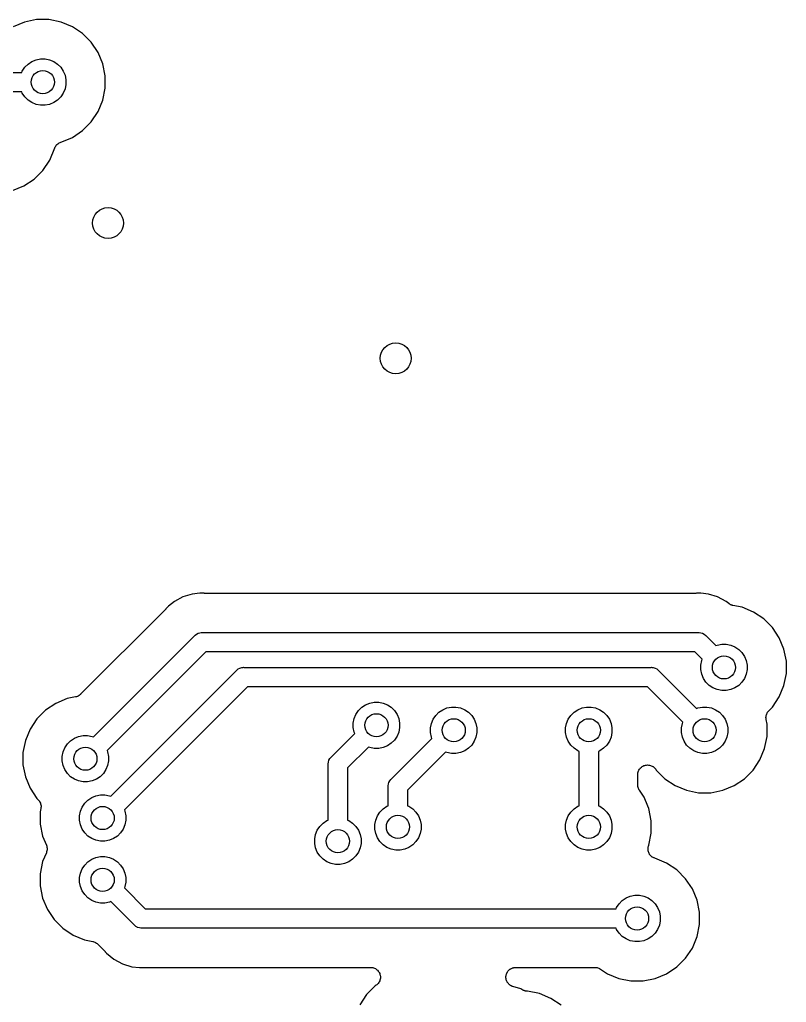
# Model space of a CAD drawing. Extents: x 0.81 to 4.31, y -4.31 to -0.81.
# Drawn here: x 2.672 to 3.063, y -2.641 to -2.14 of the extents above; entities that cross this region are included whole.
import ezdxf

# ---------------------------------------------------------------- set-up
doc = ezdxf.new("R2010")
doc.units = 0
doc.header["$MEASUREMENT"] = 0
doc.layers.add('BLACK', color=7, linetype='CONTINUOUS')

msp = doc.modelspace()

# ---------------------------------------------------------------- linework, layer by layer
at = {"layer": 'BLACK', "linetype": 'CONTINUOUS'}
for p, q in [((2.67494, -2.14165), (2.66915, -2.14404)), ((2.68108, -2.14042), (2.67494, -2.14165)), ((2.68735, -2.14042), (2.68108, -2.14042)), ((2.6935, -2.14165), (2.68735, -2.14042)), ((2.69929, -2.14404), (2.6935, -2.14165)), ((2.7045, -2.14753), (2.69929, -2.14404)), ((2.70893, -2.15196), (2.7045, -2.14753)), ((2.71241, -2.15717), (2.70893, -2.15196)), ((2.71481, -2.16296), (2.71241, -2.15717)), ((2.67504, -2.16471), (2.67669, -2.16306)), ((2.67669, -2.16306), (2.67862, -2.16177)), ((2.67862, -2.16177), (2.68077, -2.16088)), ((2.68077, -2.16088), (2.68305, -2.16042)), ((2.68305, -2.16042), (2.68538, -2.16042)), ((2.68538, -2.16042), (2.68766, -2.16088)), ((2.68766, -2.16088), (2.68981, -2.16177)), ((2.68981, -2.16177), (2.69175, -2.16306)), ((2.69175, -2.16306), (2.69339, -2.16471)), ((2.71603, -2.1691), (2.71481, -2.16296)), ((2.5983, -2.16731), (2.67347, -2.16731)), ((2.67347, -2.16731), (2.67375, -2.16664)), ((2.67375, -2.16664), (2.67504, -2.16471)), ((2.69339, -2.16471), (2.69468, -2.16664)), ((2.69468, -2.16664), (2.69558, -2.16879)), ((2.69558, -2.16879), (2.69603, -2.17107)), ((2.69603, -2.17107), (2.69603, -2.1734)), ((2.71603, -2.17537), (2.71603, -2.1691)), ((2.67347, -2.17716), (2.59837, -2.17716)), ((2.67375, -2.17783), (2.67347, -2.17716)), ((2.67504, -2.17976), (2.67375, -2.17783)), ((2.69468, -2.17783), (2.69339, -2.17976)), ((2.69558, -2.17568), (2.69468, -2.17783)), ((2.69603, -2.1734), (2.69558, -2.17568)), ((2.71481, -2.18151), (2.71603, -2.17537)), ((2.67669, -2.18141), (2.67504, -2.17976)), ((2.67862, -2.1827), (2.67669, -2.18141)), ((2.68077, -2.18359), (2.67862, -2.1827)), ((2.68981, -2.1827), (2.68766, -2.18359)), ((2.69175, -2.18141), (2.68981, -2.1827)), ((2.69339, -2.17976), (2.69175, -2.18141)), ((2.71241, -2.1873), (2.71481, -2.18151)), ((2.68305, -2.18405), (2.68077, -2.18359)), ((2.68538, -2.18405), (2.68305, -2.18405)), ((2.68766, -2.18359), (2.68538, -2.18405)), ((2.70893, -2.19251), (2.71241, -2.1873)), ((2.7045, -2.19694), (2.70893, -2.19251)), ((2.69929, -2.20043), (2.7045, -2.19694)), ((2.69219, -2.20345), (2.69261, -2.20323)), ((2.69261, -2.20323), (2.69302, -2.20302)), ((2.69302, -2.20302), (2.69304, -2.20301)), ((2.69304, -2.20301), (2.69306, -2.203)), ((2.69306, -2.203), (2.69311, -2.20298)), ((2.69311, -2.20298), (2.69929, -2.20043)), ((2.68772, -2.212), (2.6903, -2.20576)), ((2.6903, -2.20576), (2.69032, -2.2057)), ((2.69032, -2.2057), (2.69033, -2.20568)), ((2.69033, -2.20566), (2.69056, -2.20525)), ((2.69033, -2.20568), (2.69033, -2.20566)), ((2.69056, -2.20525), (2.69078, -2.20485)), ((2.69078, -2.20485), (2.69079, -2.20483)), ((2.69079, -2.20483), (2.6908, -2.20481)), ((2.6908, -2.20481), (2.6911, -2.20445)), ((2.6911, -2.20445), (2.6914, -2.20409)), ((2.6914, -2.20409), (2.69142, -2.20408)), ((2.69142, -2.20408), (2.69143, -2.20406)), ((2.69143, -2.20406), (2.6918, -2.20377)), ((2.6918, -2.20377), (2.69216, -2.20347)), ((2.69216, -2.20347), (2.69218, -2.20346)), ((2.69218, -2.20346), (2.69219, -2.20345)), ((2.68423, -2.21721), (2.68772, -2.212)), ((2.6798, -2.22164), (2.68423, -2.21721)), ((2.67459, -2.22512), (2.6798, -2.22164)), ((2.6688, -2.22752), (2.67459, -2.22512)), ((2.76036, -2.43312), (2.75566, -2.43454)), ((2.76426, -2.43273), (2.76036, -2.43312)), ((2.76524, -2.43263), (2.76426, -2.43273)), ((2.76426, -2.43273), (2.76426, -2.43273)), ((2.76622, -2.43273), (2.76524, -2.43263)), ((2.76643, -2.43273), (2.76622, -2.43273)), ((2.76664, -2.43275), (2.76643, -2.43273)), ((2.76671, -2.43276), (2.76664, -2.43275)), ((3.01723, -2.43276), (2.76671, -2.43276)), ((3.01744, -2.43273), (3.01723, -2.43276)), ((3.01765, -2.43274), (3.01744, -2.43273)), ((3.01772, -2.43273), (3.01765, -2.43274)), ((3.0187, -2.43263), (3.01772, -2.43273)), ((3.01968, -2.43273), (3.0187, -2.43263)), ((3.02359, -2.43312), (3.01968, -2.43273)), ((3.01968, -2.43273), (3.01968, -2.43273)), ((3.02828, -2.43454), (3.02359, -2.43312)), ((2.75133, -2.43686), (2.7483, -2.43934)), ((2.75566, -2.43454), (2.75133, -2.43686)), ((3.03261, -2.43686), (3.02828, -2.43454)), ((3.0339, -2.43792), (3.03261, -2.43686)), ((3.03408, -2.43803), (3.0339, -2.43792)), ((3.03425, -2.43817), (3.03408, -2.43803)), ((3.03449, -2.43831), (3.03425, -2.43817)), ((3.03472, -2.43846), (3.03449, -2.43831)), ((3.03491, -2.43854), (3.03472, -2.43846)), ((3.0351, -2.43864), (3.03491, -2.43854)), ((3.03536, -2.43873), (3.0351, -2.43864)), ((2.74658, -2.44109), (2.70348, -2.4842)), ((2.74672, -2.44093), (2.74658, -2.44109)), ((2.74687, -2.44078), (2.74672, -2.44093)), ((2.74691, -2.44073), (2.74687, -2.44078)), ((2.74754, -2.43997), (2.74691, -2.44073)), ((2.7483, -2.43935), (2.74754, -2.43997)), ((2.7483, -2.43934), (2.7483, -2.43935)), ((3.03562, -2.43883), (3.03536, -2.43873)), ((3.03583, -2.43887), (3.03562, -2.43883)), ((3.03603, -2.43894), (3.03583, -2.43887)), ((3.0361, -2.43895), (3.03603, -2.43894)), ((3.04078, -2.43988), (3.0361, -2.43895)), ((3.04656, -2.44228), (3.04078, -2.43988)), ((3.05177, -2.44576), (3.04656, -2.44228)), ((3.05621, -2.45019), (3.05177, -2.44576)), ((2.76193, -2.45403), (2.7625, -2.45357)), ((2.7625, -2.45357), (2.76335, -2.45311)), ((2.7625, -2.45357), (2.7625, -2.45357)), ((2.7625, -2.45357), (2.7625, -2.45357)), ((2.76335, -2.45311), (2.76428, -2.45283)), ((2.76428, -2.45283), (2.765, -2.45276)), ((2.765, -2.45276), (2.76524, -2.45273)), ((2.765, -2.45276), (2.765, -2.45276)), ((2.76524, -2.45273), (2.76548, -2.45276)), ((2.76548, -2.45276), (3.01846, -2.45276)), ((3.01846, -2.45276), (3.0187, -2.45273)), ((3.0187, -2.45273), (3.01894, -2.45276)), ((3.01894, -2.45276), (3.01894, -2.45276)), ((3.01894, -2.45276), (3.01967, -2.45283)), ((3.01967, -2.45283), (3.02059, -2.45311)), ((3.02059, -2.45311), (3.02145, -2.45357)), ((3.02145, -2.45357), (3.0222, -2.45418)), ((3.05969, -2.4554), (3.05621, -2.45019)), ((2.71003, -2.50593), (2.76159, -2.45437)), ((2.76159, -2.45437), (2.76175, -2.45418)), ((2.76175, -2.45418), (2.76193, -2.45403)), ((2.76193, -2.45403), (2.76193, -2.45403)), ((3.0222, -2.45418), (3.02235, -2.45437)), ((3.02235, -2.45437), (3.02738, -2.45939)), ((3.02805, -2.45912), (3.03033, -2.45866)), ((3.03033, -2.45866), (3.03266, -2.45866)), ((3.03266, -2.45866), (3.03494, -2.45912)), ((3.06208, -2.46119), (3.05969, -2.4554)), ((2.76728, -2.4626), (2.71699, -2.51289)), ((3.01666, -2.4626), (2.76728, -2.4626)), ((3.02042, -2.46635), (3.01666, -2.4626)), ((3.02738, -2.45939), (3.02805, -2.45912)), ((3.03494, -2.45912), (3.03709, -2.46001)), ((3.03709, -2.46001), (3.03903, -2.4613)), ((3.03903, -2.4613), (3.04067, -2.46294)), ((3.04067, -2.46294), (3.04196, -2.46488)), ((3.06331, -2.46734), (3.06208, -2.46119)), ((3.01969, -2.46931), (3.02014, -2.46703)), ((3.02014, -2.46703), (3.02042, -2.46635)), ((3.04196, -2.46488), (3.04285, -2.46703)), ((3.04285, -2.46703), (3.04331, -2.46931)), ((3.06331, -2.47361), (3.06331, -2.46734)), ((2.71885, -2.53617), (2.78293, -2.47208)), ((2.78293, -2.47208), (2.78309, -2.4719)), ((2.78309, -2.4719), (2.78336, -2.47167)), ((2.78336, -2.47167), (2.78384, -2.47128)), ((2.78384, -2.47128), (2.78469, -2.47083)), ((2.78469, -2.47083), (2.78562, -2.47054)), ((2.78562, -2.47054), (2.78634, -2.47047)), ((2.78634, -2.47047), (2.78658, -2.47045)), ((2.78634, -2.47047), (2.78634, -2.47047)), ((2.78658, -2.47045), (2.78682, -2.47047)), ((2.78682, -2.47047), (2.99427, -2.47047)), ((2.99427, -2.47047), (2.99451, -2.47045)), ((2.99451, -2.47045), (2.99475, -2.47047)), ((2.99475, -2.47047), (2.99475, -2.47047)), ((2.99475, -2.47047), (2.99548, -2.47054)), ((2.99548, -2.47054), (2.9964, -2.47083)), ((2.9964, -2.47083), (2.99726, -2.47128)), ((2.99726, -2.47128), (2.99801, -2.4719)), ((2.99801, -2.4719), (2.99816, -2.47208)), ((2.99816, -2.47208), (3.01754, -2.49146)), ((3.01969, -2.47164), (3.01969, -2.46931)), ((3.02014, -2.47392), (3.01969, -2.47164)), ((3.04331, -2.47164), (3.04285, -2.47392)), ((3.04331, -2.46931), (3.04331, -2.47164)), ((3.06208, -2.47975), (3.06331, -2.47361)), ((3.02103, -2.47607), (3.02014, -2.47392)), ((3.02232, -2.478), (3.02103, -2.47607)), ((3.02397, -2.47965), (3.02232, -2.478)), ((3.04067, -2.478), (3.03903, -2.47965)), ((3.04196, -2.47607), (3.04067, -2.478)), ((3.04285, -2.47392), (3.04196, -2.47607)), ((2.78862, -2.48031), (2.72581, -2.54313)), ((2.99247, -2.48031), (2.78862, -2.48031)), ((3.01058, -2.49842), (2.99247, -2.48031)), ((3.0259, -2.48094), (3.02397, -2.47965)), ((3.02805, -2.48183), (3.0259, -2.48094)), ((3.03033, -2.48228), (3.02805, -2.48183)), ((3.03266, -2.48228), (3.03033, -2.48228)), ((3.03494, -2.48183), (3.03266, -2.48228)), ((3.03709, -2.48094), (3.03494, -2.48183)), ((3.03903, -2.47965), (3.03709, -2.48094)), ((3.05969, -2.48554), (3.06208, -2.47975)), ((2.69663, -2.48642), (2.69084, -2.48882)), ((2.70092, -2.48557), (2.69663, -2.48642)), ((2.70136, -2.48543), (2.70092, -2.48557)), ((2.7018, -2.48531), (2.70136, -2.48543)), ((2.70182, -2.48529), (2.7018, -2.48531)), ((2.70185, -2.48528), (2.70182, -2.48529)), ((2.70226, -2.48507), (2.70185, -2.48528)), ((2.70266, -2.48486), (2.70226, -2.48507)), ((2.70269, -2.48484), (2.70266, -2.48486)), ((2.70271, -2.48483), (2.70269, -2.48484)), ((2.70307, -2.48454), (2.70271, -2.48483)), ((2.70343, -2.48425), (2.70307, -2.48454)), ((2.70347, -2.48421), (2.70343, -2.48425)), ((2.70348, -2.4842), (2.70347, -2.48421)), ((2.70347, -2.48421), (2.70347, -2.48421)), ((2.70347, -2.48421), (2.70347, -2.48421)), ((2.84874, -2.48953), (2.85089, -2.48864)), ((2.85089, -2.48864), (2.85317, -2.48819)), ((2.85317, -2.48819), (2.85549, -2.48819)), ((2.85549, -2.48819), (2.85778, -2.48864)), ((2.85778, -2.48864), (2.85993, -2.48953)), ((3.05621, -2.49075), (3.05969, -2.48554)), ((2.68563, -2.4923), (2.6812, -2.49673)), ((2.69084, -2.48882), (2.68563, -2.4923)), ((2.84386, -2.49441), (2.84516, -2.49247)), ((2.84516, -2.49247), (2.8468, -2.49083)), ((2.8468, -2.49083), (2.84874, -2.48953)), ((2.85993, -2.48953), (2.86186, -2.49083)), ((2.86186, -2.49083), (2.8635, -2.49247)), ((2.8635, -2.49247), (2.8648, -2.49441)), ((2.88453, -2.49501), (2.88617, -2.49336)), ((2.88617, -2.49336), (2.88811, -2.49207)), ((2.88811, -2.49207), (2.89026, -2.49118)), ((2.89026, -2.49118), (2.89254, -2.49072)), ((2.89254, -2.49072), (2.89486, -2.49072)), ((2.89486, -2.49072), (2.89715, -2.49118)), ((2.89715, -2.49118), (2.8993, -2.49207)), ((2.8993, -2.49207), (2.90123, -2.49336)), ((2.90123, -2.49336), (2.90288, -2.49501)), ((2.95342, -2.49501), (2.95507, -2.49336)), ((2.95507, -2.49336), (2.957, -2.49207)), ((2.957, -2.49207), (2.95915, -2.49118)), ((2.95915, -2.49118), (2.96144, -2.49072)), ((2.96144, -2.49072), (2.96376, -2.49072)), ((2.96376, -2.49072), (2.96604, -2.49118)), ((2.96604, -2.49118), (2.96819, -2.49207)), ((2.96819, -2.49207), (2.97013, -2.49336)), ((2.97013, -2.49336), (2.97177, -2.49501)), ((3.01754, -2.49146), (3.01821, -2.49118)), ((3.01821, -2.49118), (3.02049, -2.49072)), ((3.02049, -2.49072), (3.02282, -2.49072)), ((3.02282, -2.49072), (3.0251, -2.49118)), ((3.0251, -2.49118), (3.02725, -2.49207)), ((3.02725, -2.49207), (3.02918, -2.49336)), ((3.02918, -2.49336), (3.03083, -2.49501)), ((3.05354, -2.49374), (3.05375, -2.49334)), ((3.05375, -2.49334), (3.05377, -2.49332)), ((3.05377, -2.49332), (3.05378, -2.4933)), ((3.05378, -2.4933), (3.05408, -2.49294)), ((3.05408, -2.49294), (3.05437, -2.49258)), ((3.05437, -2.49258), (3.05621, -2.49075)), ((2.6812, -2.49673), (2.67772, -2.50194)), ((2.84252, -2.49884), (2.84297, -2.49655)), ((2.84297, -2.49655), (2.84386, -2.49441)), ((2.8648, -2.49441), (2.86569, -2.49655)), ((2.86569, -2.49655), (2.86614, -2.49884)), ((2.88234, -2.49909), (2.88323, -2.49694)), ((2.88323, -2.49694), (2.88453, -2.49501)), ((2.90288, -2.49501), (2.90417, -2.49694)), ((2.90417, -2.49694), (2.90506, -2.49909)), ((2.95124, -2.49909), (2.95213, -2.49694)), ((2.95213, -2.49694), (2.95342, -2.49501)), ((2.97177, -2.49501), (2.97307, -2.49694)), ((2.97307, -2.49694), (2.97396, -2.49909)), ((3.0103, -2.49909), (3.01058, -2.49842)), ((3.03083, -2.49501), (3.03212, -2.49694)), ((3.03212, -2.49694), (3.03301, -2.49909)), ((3.05291, -2.49605), (3.05296, -2.49559)), ((3.05291, -2.49608), (3.05291, -2.49605)), ((3.05291, -2.4961), (3.05291, -2.49608)), ((3.05295, -2.49656), (3.05291, -2.4961)), ((3.05299, -2.49702), (3.05295, -2.49656)), ((3.05296, -2.49559), (3.05301, -2.49513)), ((3.053, -2.49707), (3.05299, -2.49702)), ((3.05301, -2.49709), (3.053, -2.49707)), ((3.053, -2.49707), (3.053, -2.49707)), ((3.053, -2.49707), (3.053, -2.49707)), ((3.05301, -2.49511), (3.05302, -2.49508)), ((3.05301, -2.49513), (3.05301, -2.49511)), ((3.05346, -2.4994), (3.05301, -2.49709)), ((3.05302, -2.49508), (3.05316, -2.49464)), ((3.05316, -2.49464), (3.05329, -2.4942)), ((3.05329, -2.4942), (3.0533, -2.49418)), ((3.0533, -2.49418), (3.05331, -2.49415)), ((3.05331, -2.49415), (3.05354, -2.49374)), ((2.67772, -2.50194), (2.67532, -2.50773)), ((2.84252, -2.50116), (2.84252, -2.49884)), ((2.84297, -2.50345), (2.84252, -2.50116)), ((2.84325, -2.50412), (2.84297, -2.50345)), ((2.86569, -2.50345), (2.8648, -2.50559)), ((2.86614, -2.50116), (2.86569, -2.50345)), ((2.86614, -2.49884), (2.86614, -2.50116)), ((2.88189, -2.50137), (2.88234, -2.49909)), ((2.88189, -2.5037), (2.88189, -2.50137)), ((2.88234, -2.50598), (2.88189, -2.5037)), ((2.90506, -2.49909), (2.90551, -2.50137)), ((2.90551, -2.5037), (2.90506, -2.50598)), ((2.90551, -2.50137), (2.90551, -2.5037)), ((2.95079, -2.50137), (2.95124, -2.49909)), ((2.95079, -2.5037), (2.95079, -2.50137)), ((2.95124, -2.50598), (2.95079, -2.5037)), ((2.97396, -2.49909), (2.97441, -2.50137)), ((2.97441, -2.5037), (2.97396, -2.50598)), ((2.97441, -2.50137), (2.97441, -2.5037)), ((3.00984, -2.50137), (3.0103, -2.49909)), ((3.00984, -2.5037), (3.00984, -2.50137)), ((3.0103, -2.50598), (3.00984, -2.5037)), ((3.03301, -2.49909), (3.03346, -2.50137)), ((3.03346, -2.5037), (3.03301, -2.50598)), ((3.03346, -2.50137), (3.03346, -2.5037)), ((3.05346, -2.50567), (3.05346, -2.4994)), ((2.67532, -2.50773), (2.6741, -2.51388)), ((2.69674, -2.50948), (2.69838, -2.50783)), ((2.69838, -2.50783), (2.70032, -2.50654)), ((2.70032, -2.50654), (2.70247, -2.50565)), ((2.70247, -2.50565), (2.70475, -2.5052)), ((2.70475, -2.5052), (2.70708, -2.5052)), ((2.70708, -2.5052), (2.70936, -2.50565)), ((2.70936, -2.50565), (2.71003, -2.50593)), ((2.83134, -2.51603), (2.84325, -2.50412)), ((2.8635, -2.50753), (2.86186, -2.50917)), ((2.86197, -2.5273), (2.88262, -2.50665)), ((2.8648, -2.50559), (2.8635, -2.50753)), ((2.88262, -2.50665), (2.88234, -2.50598)), ((2.90417, -2.50813), (2.90288, -2.51006)), ((2.90506, -2.50598), (2.90417, -2.50813)), ((2.95213, -2.50813), (2.95124, -2.50598)), ((2.95342, -2.51006), (2.95213, -2.50813)), ((2.97307, -2.50813), (2.97177, -2.51006)), ((2.97396, -2.50598), (2.97307, -2.50813)), ((3.01119, -2.50813), (3.0103, -2.50598)), ((3.01248, -2.51006), (3.01119, -2.50813)), ((3.03212, -2.50813), (3.03083, -2.51006)), ((3.03301, -2.50598), (3.03212, -2.50813)), ((3.05224, -2.51181), (3.05346, -2.50567)), ((2.6941, -2.51584), (2.69455, -2.51356)), ((2.69455, -2.51356), (2.69545, -2.51141)), ((2.69545, -2.51141), (2.69674, -2.50948)), ((2.71699, -2.51289), (2.71727, -2.51356)), ((2.71727, -2.51356), (2.71772, -2.51584)), ((2.85021, -2.51108), (2.83957, -2.52172)), ((2.85089, -2.51136), (2.85021, -2.51108)), ((2.85317, -2.51181), (2.85089, -2.51136)), ((2.85549, -2.51181), (2.85317, -2.51181)), ((2.85778, -2.51136), (2.85549, -2.51181)), ((2.85993, -2.51047), (2.85778, -2.51136)), ((2.86186, -2.50917), (2.85993, -2.51047)), ((2.88958, -2.51361), (2.8702, -2.53299)), ((2.89026, -2.51389), (2.88958, -2.51361)), ((2.8993, -2.513), (2.89715, -2.51389)), ((2.90123, -2.51171), (2.8993, -2.513)), ((2.90288, -2.51006), (2.90123, -2.51171)), ((2.95507, -2.51171), (2.95342, -2.51006)), ((2.957, -2.513), (2.95507, -2.51171)), ((2.95768, -2.51328), (2.957, -2.513)), ((2.95768, -2.541), (2.95768, -2.51328)), ((2.96819, -2.513), (2.96752, -2.51328)), ((2.96752, -2.51328), (2.96752, -2.541)), ((2.97013, -2.51171), (2.96819, -2.513)), ((2.97177, -2.51006), (2.97013, -2.51171)), ((3.01412, -2.51171), (3.01248, -2.51006)), ((3.01606, -2.513), (3.01412, -2.51171)), ((3.01821, -2.51389), (3.01606, -2.513)), ((3.02725, -2.513), (3.0251, -2.51389)), ((3.02918, -2.51171), (3.02725, -2.513)), ((3.03083, -2.51006), (3.02918, -2.51171)), ((3.04984, -2.5176), (3.05224, -2.51181)), ((2.6741, -2.51388), (2.6741, -2.52014)), ((2.6941, -2.51817), (2.6941, -2.51584)), ((2.69455, -2.52045), (2.6941, -2.51817)), ((2.71772, -2.51817), (2.71727, -2.52045)), ((2.71772, -2.51584), (2.71772, -2.51817)), ((2.8297, -2.51969), (2.8298, -2.51872)), ((2.8298, -2.51872), (2.83008, -2.51779)), ((2.83008, -2.51779), (2.83053, -2.51694)), ((2.83053, -2.51694), (2.831, -2.51638)), ((2.831, -2.51638), (2.83115, -2.51619)), ((2.831, -2.51638), (2.831, -2.51638)), ((2.83115, -2.51619), (2.83134, -2.51603)), ((2.89254, -2.51435), (2.89026, -2.51389)), ((2.89486, -2.51435), (2.89254, -2.51435)), ((2.89715, -2.51389), (2.89486, -2.51435)), ((3.02049, -2.51435), (3.01821, -2.51389)), ((3.02282, -2.51435), (3.02049, -2.51435)), ((3.0251, -2.51389), (3.02282, -2.51435)), ((3.04636, -2.52281), (3.04984, -2.5176)), ((2.6741, -2.52014), (2.67532, -2.52629)), ((2.69545, -2.5226), (2.69455, -2.52045)), ((2.69674, -2.52454), (2.69545, -2.5226)), ((2.71638, -2.5226), (2.71509, -2.52454)), ((2.71727, -2.52045), (2.71638, -2.5226)), ((2.82972, -2.51993), (2.8297, -2.51969)), ((2.82972, -2.54831), (2.82972, -2.51993)), ((2.83957, -2.52172), (2.83957, -2.54831)), ((2.98763, -2.52415), (2.98777, -2.52369)), ((2.98777, -2.52369), (2.98792, -2.52323)), ((2.98792, -2.52322), (2.98815, -2.5228)), ((2.98792, -2.52323), (2.98792, -2.52322)), ((2.98792, -2.52323), (2.98792, -2.52323)), ((2.98815, -2.5228), (2.98839, -2.52238)), ((2.98839, -2.52237), (2.98871, -2.52199)), ((2.98839, -2.52238), (2.98839, -2.52237)), ((2.98839, -2.52237), (2.98839, -2.52237)), ((2.98871, -2.52199), (2.98901, -2.52163)), ((2.98901, -2.52163), (2.98902, -2.52162)), ((2.98902, -2.52162), (2.9894, -2.52131)), ((2.98902, -2.52162), (2.98902, -2.52162)), ((2.9894, -2.52131), (2.98977, -2.52102)), ((2.98977, -2.52102), (2.98978, -2.52101)), ((2.98978, -2.52101), (2.99021, -2.52078)), ((2.98978, -2.52101), (2.98978, -2.52101)), ((2.99021, -2.52078), (2.99063, -2.52056)), ((2.99063, -2.52056), (2.99064, -2.52056)), ((2.99064, -2.52056), (2.99065, -2.52056)), ((2.99065, -2.52056), (2.9911, -2.52042)), ((2.9911, -2.52042), (2.99157, -2.52028)), ((2.99157, -2.52028), (2.99158, -2.52028)), ((2.99158, -2.52028), (2.99205, -2.52024)), ((2.99158, -2.52028), (2.99158, -2.52028)), ((2.99205, -2.52024), (2.99254, -2.52019)), ((2.99254, -2.52019), (2.99255, -2.52019)), ((2.99255, -2.52019), (2.99255, -2.52019)), ((2.99255, -2.52019), (2.99303, -2.52024)), ((2.99303, -2.52024), (2.99351, -2.52029)), ((2.99351, -2.52029), (2.99352, -2.52029)), ((2.99352, -2.52029), (2.99353, -2.52029)), ((2.99353, -2.52029), (2.99398, -2.52044)), ((2.99398, -2.52044), (2.99445, -2.52058)), ((2.99445, -2.52058), (2.99445, -2.52058)), ((2.99445, -2.52058), (2.99446, -2.52058)), ((2.99446, -2.52058), (2.99488, -2.52081)), ((2.99488, -2.52081), (2.9953, -2.52104)), ((2.9953, -2.52104), (2.99531, -2.52104)), ((2.99531, -2.52104), (2.99532, -2.52105)), ((2.99532, -2.52105), (2.99569, -2.52135)), ((2.99569, -2.52135), (2.99606, -2.52166)), ((2.99606, -2.52166), (2.99606, -2.52166)), ((2.99606, -2.52166), (2.99607, -2.52167)), ((2.99607, -2.52167), (2.99637, -2.52204)), ((2.99637, -2.52204), (2.99668, -2.52241)), ((2.99668, -2.52241), (2.99694, -2.52281)), ((2.99694, -2.52281), (3.00138, -2.52724)), ((3.04193, -2.52724), (3.04636, -2.52281)), ((2.67532, -2.52629), (2.67772, -2.53208)), ((2.69838, -2.52618), (2.69674, -2.52454)), ((2.70032, -2.52747), (2.69838, -2.52618)), ((2.70247, -2.52837), (2.70032, -2.52747)), ((2.70475, -2.52882), (2.70247, -2.52837)), ((2.70936, -2.52837), (2.70708, -2.52882)), ((2.71151, -2.52747), (2.70936, -2.52837)), ((2.71344, -2.52618), (2.71151, -2.52747)), ((2.71509, -2.52454), (2.71344, -2.52618)), ((2.86071, -2.52906), (2.86117, -2.52821)), ((2.86117, -2.52821), (2.86163, -2.52764)), ((2.86163, -2.52764), (2.86179, -2.52746)), ((2.86163, -2.52764), (2.86163, -2.52764)), ((2.86179, -2.52746), (2.86197, -2.5273)), ((2.98752, -2.52512), (2.98758, -2.52463)), ((2.98752, -2.52513), (2.98752, -2.52512)), ((2.98752, -2.52514), (2.98752, -2.52513)), ((2.98752, -2.52513), (2.98752, -2.52513)), ((2.98752, -2.52519), (2.98752, -2.52514)), ((2.98752, -2.53027), (2.98752, -2.52519)), ((2.98758, -2.52463), (2.98763, -2.52416)), ((2.98763, -2.52416), (2.98763, -2.52415)), ((2.98763, -2.52416), (2.98763, -2.52416)), ((3.00138, -2.52724), (3.00659, -2.53073)), ((3.03672, -2.53073), (3.04193, -2.52724)), ((2.67772, -2.53208), (2.6812, -2.53729)), ((2.70708, -2.52882), (2.70475, -2.52882)), ((2.86034, -2.53095), (2.86037, -2.53064)), ((2.86036, -2.5312), (2.86034, -2.53095)), ((2.86036, -2.541), (2.86036, -2.5312)), ((2.86037, -2.53064), (2.86043, -2.52999)), ((2.86043, -2.52999), (2.86049, -2.52981)), ((2.86049, -2.52981), (2.86071, -2.52906)), ((2.8702, -2.53299), (2.8702, -2.541)), ((2.98756, -2.53073), (2.98752, -2.53027)), ((2.9876, -2.53119), (2.98756, -2.53073)), ((2.98761, -2.53121), (2.9876, -2.53119)), ((2.98761, -2.53124), (2.98761, -2.53121)), ((2.98775, -2.53168), (2.98761, -2.53124)), ((2.98788, -2.53212), (2.98775, -2.53168)), ((2.98789, -2.53215), (2.98788, -2.53212)), ((2.9879, -2.53218), (2.98789, -2.53215)), ((2.98811, -2.53258), (2.9879, -2.53218)), ((2.98832, -2.53299), (2.98811, -2.53258)), ((2.98835, -2.53304), (2.98832, -2.53299)), ((2.98836, -2.53304), (2.98835, -2.53304)), ((2.98836, -2.53305), (2.98836, -2.53304)), ((2.98836, -2.53304), (2.98836, -2.53304)), ((2.99079, -2.53668), (2.98836, -2.53305)), ((3.00659, -2.53073), (3.01237, -2.53312)), ((3.01237, -2.53312), (3.01852, -2.53435)), ((3.02479, -2.53435), (3.03093, -2.53312)), ((3.03093, -2.53312), (3.03672, -2.53073)), ((2.6812, -2.53729), (2.68188, -2.53796)), ((2.68188, -2.53796), (2.68189, -2.53798)), ((2.68189, -2.53798), (2.68189, -2.53798)), ((2.68189, -2.53798), (2.68189, -2.53798)), ((2.68189, -2.53798), (2.68193, -2.53801)), ((2.68193, -2.53801), (2.68222, -2.53838)), ((2.68222, -2.53838), (2.68251, -2.53873)), ((2.68251, -2.53873), (2.68252, -2.53876)), ((2.68252, -2.53876), (2.68254, -2.53877)), ((2.68254, -2.53877), (2.68275, -2.53919)), ((2.70556, -2.53971), (2.7072, -2.53807)), ((2.7072, -2.53807), (2.70914, -2.53678)), ((2.70914, -2.53678), (2.71129, -2.53589)), ((2.71129, -2.53589), (2.71357, -2.53543)), ((2.71357, -2.53543), (2.7159, -2.53543)), ((2.7159, -2.53543), (2.71818, -2.53589)), ((2.71818, -2.53589), (2.71885, -2.53617)), ((2.99269, -2.54128), (2.99079, -2.53668)), ((3.01852, -2.53435), (3.02479, -2.53435)), ((2.68275, -2.53919), (2.68297, -2.5396)), ((2.68325, -2.54247), (2.68292, -2.54411)), ((2.68297, -2.5396), (2.68297, -2.53962)), ((2.68297, -2.53962), (2.68299, -2.53964)), ((2.68299, -2.53964), (2.68312, -2.54009)), ((2.68312, -2.54009), (2.68325, -2.54053)), ((2.68325, -2.54053), (2.68325, -2.54055)), ((2.68325, -2.54055), (2.68326, -2.54058)), ((2.68329, -2.54201), (2.68325, -2.54247)), ((2.68326, -2.54058), (2.6833, -2.54104)), ((2.68334, -2.54155), (2.68329, -2.54201)), ((2.6833, -2.54104), (2.68334, -2.5415)), ((2.68334, -2.5415), (2.68334, -2.54153)), ((2.68334, -2.54153), (2.68334, -2.54155)), ((2.70292, -2.54608), (2.70338, -2.5438)), ((2.70338, -2.5438), (2.70427, -2.54165)), ((2.70427, -2.54165), (2.70556, -2.53971)), ((2.72581, -2.54313), (2.72609, -2.5438)), ((2.72609, -2.5438), (2.72654, -2.54608)), ((2.85611, -2.54422), (2.85775, -2.54257)), ((2.85775, -2.54257), (2.85969, -2.54128)), ((2.85969, -2.54128), (2.86036, -2.541)), ((2.8702, -2.541), (2.87088, -2.54128)), ((2.87088, -2.54128), (2.87281, -2.54257)), ((2.87281, -2.54257), (2.87446, -2.54422)), ((2.95342, -2.54422), (2.95507, -2.54257)), ((2.95507, -2.54257), (2.957, -2.54128)), ((2.957, -2.54128), (2.95768, -2.541)), ((2.96752, -2.541), (2.96819, -2.54128)), ((2.96819, -2.54128), (2.97013, -2.54257)), ((2.97013, -2.54257), (2.97177, -2.54422)), ((2.9927, -2.54128), (2.99269, -2.54128)), ((2.99319, -2.54247), (2.9927, -2.54128)), ((2.99441, -2.54861), (2.99319, -2.54247)), ((2.68292, -2.54411), (2.68292, -2.55038)), ((2.70292, -2.54841), (2.70292, -2.54608)), ((2.70338, -2.55069), (2.70292, -2.54841)), ((2.72654, -2.54841), (2.72609, -2.55069)), ((2.72654, -2.54608), (2.72654, -2.54841)), ((2.82712, -2.54988), (2.82905, -2.54859)), ((2.82905, -2.54859), (2.82972, -2.54831)), ((2.83957, -2.54831), (2.84024, -2.54859)), ((2.84024, -2.54859), (2.84217, -2.54988)), ((2.85347, -2.55058), (2.85393, -2.5483)), ((2.85393, -2.5483), (2.85482, -2.54615)), ((2.85482, -2.54615), (2.85611, -2.54422)), ((2.87446, -2.54422), (2.87575, -2.54615)), ((2.87575, -2.54615), (2.87664, -2.5483)), ((2.87664, -2.5483), (2.87709, -2.55058)), ((2.95079, -2.55058), (2.95124, -2.5483)), ((2.95124, -2.5483), (2.95213, -2.54615)), ((2.95213, -2.54615), (2.95342, -2.54422)), ((2.97177, -2.54422), (2.97307, -2.54615)), ((2.97307, -2.54615), (2.97396, -2.5483)), ((2.97396, -2.5483), (2.97441, -2.55058)), ((2.99441, -2.55488), (2.99441, -2.54861)), ((2.68292, -2.55038), (2.68414, -2.55652)), ((2.70427, -2.55284), (2.70338, -2.55069)), ((2.70556, -2.55477), (2.70427, -2.55284)), ((2.7252, -2.55284), (2.72391, -2.55477)), ((2.72609, -2.55069), (2.7252, -2.55284)), ((2.82329, -2.55561), (2.82418, -2.55346)), ((2.82418, -2.55346), (2.82547, -2.55153)), ((2.82547, -2.55153), (2.82712, -2.54988)), ((2.84217, -2.54988), (2.84382, -2.55153)), ((2.84382, -2.55153), (2.84511, -2.55346)), ((2.84511, -2.55346), (2.846, -2.55561)), ((2.85347, -2.55291), (2.85347, -2.55058)), ((2.85393, -2.55519), (2.85347, -2.55291)), ((2.87709, -2.55291), (2.87664, -2.55519)), ((2.87709, -2.55058), (2.87709, -2.55291)), ((2.95079, -2.55291), (2.95079, -2.55058)), ((2.95124, -2.55519), (2.95079, -2.55291)), ((2.97441, -2.55291), (2.97396, -2.55519)), ((2.97441, -2.55058), (2.97441, -2.55291)), ((2.68414, -2.55652), (2.68603, -2.56108)), ((2.7072, -2.55642), (2.70556, -2.55477)), ((2.70914, -2.55771), (2.7072, -2.55642)), ((2.71129, -2.5586), (2.70914, -2.55771)), ((2.71357, -2.55905), (2.71129, -2.5586)), ((2.71818, -2.5586), (2.7159, -2.55905)), ((2.72033, -2.55771), (2.71818, -2.5586)), ((2.72226, -2.55642), (2.72033, -2.55771)), ((2.72391, -2.55477), (2.72226, -2.55642)), ((2.82283, -2.55789), (2.82329, -2.55561)), ((2.82283, -2.56022), (2.82283, -2.55789)), ((2.846, -2.55561), (2.84646, -2.55789)), ((2.84646, -2.55789), (2.84646, -2.56022)), ((2.85482, -2.55734), (2.85393, -2.55519)), ((2.85611, -2.55928), (2.85482, -2.55734)), ((2.87575, -2.55734), (2.87446, -2.55928)), ((2.87664, -2.55519), (2.87575, -2.55734)), ((2.95213, -2.55734), (2.95124, -2.55519)), ((2.95342, -2.55928), (2.95213, -2.55734)), ((2.97307, -2.55734), (2.97177, -2.55928)), ((2.97396, -2.55519), (2.97307, -2.55734)), ((2.99319, -2.56103), (2.99441, -2.55488)), ((2.68603, -2.56108), (2.68604, -2.56109)), ((2.68604, -2.56109), (2.68604, -2.56109)), ((2.68604, -2.56109), (2.68604, -2.5611)), ((2.68604, -2.5611), (2.68606, -2.56114)), ((2.68606, -2.56114), (2.68619, -2.56159)), ((2.68619, -2.56159), (2.68632, -2.56203)), ((2.68636, -2.56351), (2.68631, -2.56397)), ((2.68632, -2.56203), (2.68632, -2.56206)), ((2.68632, -2.56206), (2.68633, -2.56208)), ((2.68633, -2.56208), (2.68637, -2.56254)), ((2.68641, -2.56305), (2.68636, -2.56351)), ((2.68637, -2.56254), (2.68641, -2.563)), ((2.68641, -2.563), (2.68641, -2.56303)), ((2.68641, -2.56303), (2.68641, -2.56305)), ((2.7159, -2.55905), (2.71357, -2.55905)), ((2.82329, -2.5625), (2.82283, -2.56022)), ((2.82418, -2.56465), (2.82329, -2.5625)), ((2.846, -2.5625), (2.84511, -2.56465)), ((2.84646, -2.56022), (2.846, -2.5625)), ((2.85775, -2.56092), (2.85611, -2.55928)), ((2.85969, -2.56221), (2.85775, -2.56092)), ((2.86184, -2.56311), (2.85969, -2.56221)), ((2.86412, -2.56356), (2.86184, -2.56311)), ((2.86645, -2.56356), (2.86412, -2.56356)), ((2.86873, -2.56311), (2.86645, -2.56356)), ((2.87088, -2.56221), (2.86873, -2.56311)), ((2.87281, -2.56092), (2.87088, -2.56221)), ((2.87446, -2.55928), (2.87281, -2.56092)), ((2.95507, -2.56092), (2.95342, -2.55928)), ((2.957, -2.56221), (2.95507, -2.56092)), ((2.95915, -2.56311), (2.957, -2.56221)), ((2.96144, -2.56356), (2.95915, -2.56311)), ((2.96376, -2.56356), (2.96144, -2.56356)), ((2.96604, -2.56311), (2.96376, -2.56356)), ((2.96819, -2.56221), (2.96604, -2.56311)), ((2.97013, -2.56092), (2.96819, -2.56221)), ((2.97177, -2.55928), (2.97013, -2.56092)), ((2.99278, -2.56296), (2.99283, -2.56249)), ((2.99278, -2.56297), (2.99278, -2.56296)), ((2.99278, -2.56299), (2.99278, -2.56297)), ((2.99283, -2.56346), (2.99278, -2.56299)), ((2.99283, -2.56249), (2.99288, -2.56202)), ((2.99287, -2.56393), (2.99283, -2.56346)), ((2.99288, -2.562), (2.99289, -2.56199)), ((2.99288, -2.56202), (2.99288, -2.562)), ((2.99289, -2.56199), (2.99303, -2.56154)), ((2.99303, -2.56154), (2.99316, -2.56108)), ((2.99316, -2.56108), (2.99319, -2.56103)), ((2.68603, -2.56491), (2.68414, -2.56946)), ((2.68617, -2.56446), (2.68603, -2.56491)), ((2.6863, -2.56402), (2.68617, -2.56446)), ((2.68631, -2.564), (2.6863, -2.56402)), ((2.68631, -2.56397), (2.68631, -2.564)), ((2.7072, -2.56957), (2.70914, -2.56827)), ((2.70914, -2.56827), (2.71129, -2.56738)), ((2.71129, -2.56738), (2.71357, -2.56693)), ((2.71357, -2.56693), (2.7159, -2.56693)), ((2.7159, -2.56693), (2.71818, -2.56738)), ((2.71818, -2.56738), (2.72033, -2.56827)), ((2.72033, -2.56827), (2.72226, -2.56957)), ((2.82547, -2.56658), (2.82418, -2.56465)), ((2.82712, -2.56823), (2.82547, -2.56658)), ((2.82905, -2.56952), (2.82712, -2.56823)), ((2.84217, -2.56823), (2.84024, -2.56952)), ((2.84382, -2.56658), (2.84217, -2.56823)), ((2.84511, -2.56465), (2.84382, -2.56658)), ((2.99287, -2.56394), (2.99287, -2.56393)), ((2.99288, -2.56396), (2.99287, -2.56394)), ((2.99301, -2.56441), (2.99288, -2.56396)), ((2.99315, -2.56487), (2.99301, -2.56441)), ((2.99315, -2.56488), (2.99315, -2.56487)), ((2.99316, -2.56489), (2.99315, -2.56488)), ((2.99338, -2.56531), (2.99316, -2.56489)), ((2.9936, -2.56573), (2.99338, -2.56531)), ((2.99361, -2.56574), (2.9936, -2.56573)), ((2.99361, -2.56576), (2.99361, -2.56574)), ((2.99391, -2.56613), (2.99361, -2.56576)), ((2.99421, -2.56649), (2.99391, -2.56613)), ((2.99422, -2.5665), (2.99421, -2.56649)), ((2.99423, -2.56651), (2.99422, -2.5665)), ((2.99459, -2.56682), (2.99423, -2.56651)), ((2.99495, -2.56712), (2.99459, -2.56682)), ((2.99497, -2.56713), (2.99495, -2.56712)), ((2.99498, -2.56714), (2.99497, -2.56713)), ((2.99539, -2.56736), (2.99498, -2.56714)), ((2.99581, -2.56759), (2.99539, -2.56736)), ((2.99582, -2.5676), (2.99581, -2.56759)), ((2.99584, -2.5676), (2.99582, -2.5676)), ((2.99617, -2.56771), (2.99584, -2.5676)), ((3.00227, -2.57023), (2.99617, -2.56771)), ((2.68414, -2.56946), (2.68292, -2.57561)), ((2.70338, -2.5753), (2.70427, -2.57315)), ((2.70427, -2.57315), (2.70556, -2.57121)), ((2.70556, -2.57121), (2.7072, -2.56957)), ((2.72226, -2.56957), (2.72391, -2.57121)), ((2.72391, -2.57121), (2.7252, -2.57315)), ((2.7252, -2.57315), (2.72609, -2.5753)), ((2.8312, -2.57041), (2.82905, -2.56952)), ((2.83348, -2.57087), (2.8312, -2.57041)), ((2.83581, -2.57087), (2.83348, -2.57087)), ((2.83809, -2.57041), (2.83581, -2.57087)), ((2.84024, -2.56952), (2.83809, -2.57041)), ((3.00748, -2.57372), (3.00227, -2.57023)), ((3.01191, -2.57815), (3.00748, -2.57372)), ((2.68292, -2.57561), (2.68292, -2.58187)), ((2.70292, -2.57758), (2.70338, -2.5753)), ((2.70292, -2.5799), (2.70292, -2.57758)), ((2.72609, -2.5753), (2.72654, -2.57758)), ((2.72654, -2.57758), (2.72654, -2.5799)), ((3.0154, -2.58336), (3.01191, -2.57815)), ((2.68292, -2.58187), (2.68414, -2.58802)), ((2.70338, -2.58219), (2.70292, -2.5799)), ((2.70427, -2.58433), (2.70338, -2.58219)), ((2.72609, -2.58219), (2.72581, -2.58286)), ((2.72581, -2.58286), (2.73646, -2.5935)), ((2.72654, -2.5799), (2.72609, -2.58219)), ((3.01779, -2.58915), (3.0154, -2.58336)), ((2.68414, -2.58802), (2.68654, -2.59381)), ((2.70556, -2.58627), (2.70427, -2.58433)), ((2.7072, -2.58791), (2.70556, -2.58627)), ((2.70914, -2.58921), (2.7072, -2.58791)), ((2.97968, -2.58925), (2.98161, -2.58796)), ((2.98161, -2.58796), (2.98376, -2.58707)), ((2.98376, -2.58707), (2.98604, -2.58661)), ((2.98604, -2.58661), (2.98837, -2.58661)), ((2.98837, -2.58661), (2.99065, -2.58707)), ((2.99065, -2.58707), (2.9928, -2.58796)), ((2.9928, -2.58796), (2.99473, -2.58925)), ((2.68654, -2.59381), (2.69002, -2.59902)), ((2.71129, -2.5901), (2.70914, -2.58921)), ((2.71357, -2.59055), (2.71129, -2.5901)), ((2.7159, -2.59055), (2.71357, -2.59055)), ((2.71818, -2.5901), (2.7159, -2.59055)), ((2.71885, -2.58982), (2.71818, -2.5901)), ((2.73077, -2.60173), (2.71885, -2.58982)), ((2.73646, -2.5935), (2.97646, -2.5935)), ((2.97646, -2.5935), (2.97674, -2.59283)), ((2.97674, -2.59283), (2.97803, -2.5909)), ((2.97803, -2.5909), (2.97968, -2.58925)), ((2.99473, -2.58925), (2.99638, -2.5909)), ((2.99638, -2.5909), (2.99767, -2.59283)), ((2.99767, -2.59283), (2.99856, -2.59498)), ((3.01902, -2.59529), (3.01779, -2.58915)), ((2.99856, -2.59498), (2.99902, -2.59726)), ((2.99902, -2.59726), (2.99902, -2.59959)), ((3.01902, -2.60156), (3.01902, -2.59529)), ((2.69002, -2.59902), (2.69445, -2.60345)), ((2.69445, -2.60345), (2.69966, -2.60693)), ((2.73092, -2.60192), (2.73077, -2.60173)), ((2.73111, -2.60208), (2.73092, -2.60192)), ((2.73167, -2.60254), (2.73111, -2.60208)), ((2.73237, -2.60291), (2.73167, -2.60254)), ((2.73252, -2.60299), (2.73237, -2.60291)), ((2.73345, -2.60328), (2.73252, -2.60299)), ((2.73418, -2.60335), (2.73345, -2.60328)), ((2.73442, -2.60337), (2.73418, -2.60335)), ((2.73418, -2.60335), (2.73418, -2.60335)), ((2.73466, -2.60335), (2.73442, -2.60337)), ((2.97646, -2.60335), (2.73466, -2.60335)), ((2.97674, -2.60402), (2.97646, -2.60335)), ((2.99856, -2.60187), (2.99767, -2.60402)), ((2.99902, -2.59959), (2.99856, -2.60187)), ((3.01779, -2.6077), (3.01902, -2.60156)), ((2.69966, -2.60693), (2.70545, -2.60933)), ((2.97803, -2.60595), (2.97674, -2.60402)), ((2.97968, -2.6076), (2.97803, -2.60595)), ((2.98161, -2.60889), (2.97968, -2.6076)), ((2.98376, -2.60978), (2.98161, -2.60889)), ((2.9928, -2.60889), (2.99065, -2.60978)), ((2.99473, -2.6076), (2.9928, -2.60889)), ((2.99638, -2.60595), (2.99473, -2.6076)), ((2.99767, -2.60402), (2.99638, -2.60595)), ((3.0154, -2.61349), (3.01779, -2.6077)), ((2.70545, -2.60933), (2.70974, -2.61018)), ((2.70974, -2.61018), (2.70975, -2.61018)), ((2.70975, -2.61018), (2.70975, -2.61018)), ((2.70975, -2.61018), (2.70975, -2.61018)), ((2.70975, -2.61018), (2.70981, -2.61019)), ((2.70981, -2.61019), (2.71025, -2.61034)), ((2.71025, -2.61034), (2.71068, -2.61047)), ((2.71068, -2.61047), (2.71071, -2.61048)), ((2.71071, -2.61048), (2.71074, -2.61049)), ((2.71074, -2.61049), (2.71114, -2.61071)), ((2.71114, -2.61071), (2.71154, -2.61093)), ((2.71154, -2.61093), (2.71157, -2.61095)), ((2.71157, -2.61095), (2.71159, -2.61096)), ((2.71159, -2.61096), (2.71194, -2.61126)), ((2.71194, -2.61126), (2.7123, -2.61155)), ((2.7123, -2.61155), (2.71576, -2.61501)), ((2.98604, -2.61024), (2.98376, -2.60978)), ((2.98837, -2.61024), (2.98604, -2.61024)), ((2.99065, -2.60978), (2.98837, -2.61024)), ((3.01191, -2.6187), (3.0154, -2.61349)), ((2.71576, -2.61501), (2.7158, -2.61506)), ((2.7158, -2.61506), (2.71594, -2.61522)), ((2.71594, -2.61522), (2.71609, -2.61537)), ((2.71609, -2.61537), (2.71671, -2.61613)), ((2.71671, -2.61613), (2.7205, -2.61925)), ((3.00748, -2.62313), (3.01191, -2.6187)), ((2.7205, -2.61925), (2.72483, -2.62156)), ((2.72483, -2.62156), (2.72953, -2.62299)), ((2.72953, -2.62299), (2.73344, -2.62337)), ((2.73344, -2.62337), (2.73344, -2.62337)), ((2.73344, -2.62337), (2.73442, -2.62347)), ((2.73442, -2.62347), (2.7354, -2.62337)), ((2.7354, -2.62337), (2.73547, -2.62336)), ((2.73547, -2.62336), (2.73568, -2.62337)), ((2.73568, -2.62337), (2.73589, -2.62335)), ((2.73589, -2.62335), (2.85136, -2.62335)), ((2.85136, -2.62335), (2.85142, -2.62335)), ((2.85142, -2.62335), (2.85142, -2.62335)), ((2.85142, -2.62335), (2.85142, -2.62335)), ((2.85142, -2.62335), (2.85143, -2.62335)), ((2.85143, -2.62335), (2.85192, -2.6234)), ((2.85192, -2.6234), (2.85239, -2.62345)), ((2.85239, -2.62345), (2.85239, -2.62345)), ((2.85239, -2.62345), (2.8524, -2.62346)), ((2.8524, -2.62346), (2.85287, -2.6236)), ((2.85287, -2.6236), (2.85332, -2.62375)), ((2.85332, -2.62375), (2.85332, -2.62375)), ((2.85332, -2.62375), (2.85333, -2.62375)), ((2.85333, -2.62375), (2.85376, -2.62399)), ((2.923, -2.62393), (2.92322, -2.62384)), ((2.92322, -2.62384), (2.92344, -2.62372)), ((2.92344, -2.62372), (2.92367, -2.62365)), ((2.92367, -2.62365), (2.9239, -2.62356)), ((2.9239, -2.62356), (2.92414, -2.62351)), ((2.92414, -2.62351), (2.92437, -2.62344)), ((2.92437, -2.62344), (2.92462, -2.62342)), ((2.92462, -2.62342), (2.92486, -2.62337)), ((2.92486, -2.62337), (2.9251, -2.62337)), ((2.9251, -2.62337), (2.92534, -2.62335)), ((2.92534, -2.62335), (2.96573, -2.62335)), ((2.96573, -2.62335), (2.96574, -2.62335)), ((2.96574, -2.62335), (2.96574, -2.62335)), ((2.96574, -2.62335), (2.96574, -2.62335)), ((2.96574, -2.62335), (2.9658, -2.62335)), ((2.9658, -2.62335), (2.96625, -2.6234)), ((2.96625, -2.6234), (2.96671, -2.62344)), ((2.96671, -2.62344), (2.96674, -2.62345)), ((2.96674, -2.62345), (2.96677, -2.62346)), ((2.96677, -2.62346), (2.96721, -2.6236)), ((2.96721, -2.6236), (2.96764, -2.62373)), ((2.96764, -2.62373), (2.96767, -2.62374)), ((2.96767, -2.62374), (2.9677, -2.62375)), ((2.9677, -2.62375), (2.9681, -2.62397)), ((3.00227, -2.62662), (3.00748, -2.62313)), ((2.85376, -2.62399), (2.85417, -2.62421)), ((2.85417, -2.62421), (2.85418, -2.62422)), ((2.85418, -2.62422), (2.85418, -2.62422)), ((2.85418, -2.62422), (2.85456, -2.62454)), ((2.85456, -2.62454), (2.85492, -2.62484)), ((2.85492, -2.62484), (2.85493, -2.62484)), ((2.85493, -2.62484), (2.85493, -2.62485)), ((2.85493, -2.62485), (2.85524, -2.62523)), ((2.85524, -2.62523), (2.85554, -2.6256)), ((2.85554, -2.6256), (2.85554, -2.6256)), ((2.85554, -2.6256), (2.85554, -2.62561)), ((2.85554, -2.62561), (2.85577, -2.62604)), ((2.85577, -2.62604), (2.85599, -2.62646)), ((2.85599, -2.62646), (2.85599, -2.62647)), ((2.85599, -2.62647), (2.856, -2.62647)), ((2.856, -2.62647), (2.85613, -2.62693)), ((2.85613, -2.62693), (2.85627, -2.6274)), ((2.85631, -2.62887), (2.85626, -2.62934)), ((2.85627, -2.6274), (2.85627, -2.6274)), ((2.85627, -2.6274), (2.85627, -2.62741)), ((2.85627, -2.62741), (2.85631, -2.62789)), ((2.85631, -2.62789), (2.85636, -2.62837)), ((2.85636, -2.62838), (2.85631, -2.62887)), ((2.85636, -2.62837), (2.85636, -2.62837)), ((2.85636, -2.62837), (2.85636, -2.62838)), ((2.92034, -2.62831), (2.92037, -2.62806)), ((2.92036, -2.62855), (2.92034, -2.62831)), ((2.92036, -2.62879), (2.92036, -2.62855)), ((2.92041, -2.62904), (2.92036, -2.62879)), ((2.92037, -2.62782), (2.92042, -2.62758)), ((2.92037, -2.62806), (2.92037, -2.62782)), ((2.92042, -2.62758), (2.92044, -2.62734)), ((2.92044, -2.62734), (2.92052, -2.6271)), ((2.92052, -2.6271), (2.92057, -2.62686)), ((2.92057, -2.62686), (2.92066, -2.62664)), ((2.92066, -2.62664), (2.92073, -2.62641)), ((2.92073, -2.62641), (2.92085, -2.62619)), ((2.92085, -2.62619), (2.92095, -2.62596)), ((2.92095, -2.62596), (2.92108, -2.62576)), ((2.92108, -2.62576), (2.9212, -2.62555)), ((2.9212, -2.62555), (2.92135, -2.62536)), ((2.92135, -2.62536), (2.92149, -2.62515)), ((2.92149, -2.62515), (2.92166, -2.62498)), ((2.92166, -2.62498), (2.92182, -2.6248)), ((2.92182, -2.6248), (2.92201, -2.62464)), ((2.92201, -2.62464), (2.92219, -2.62447)), ((2.92219, -2.62447), (2.92239, -2.62433)), ((2.92239, -2.62433), (2.92257, -2.62418)), ((2.92257, -2.62418), (2.92279, -2.62407)), ((2.92279, -2.62407), (2.923, -2.62393)), ((2.9681, -2.62397), (2.9685, -2.62419)), ((2.9685, -2.62419), (2.97214, -2.62662)), ((2.97214, -2.62662), (2.97793, -2.62901)), ((2.99648, -2.62901), (3.00227, -2.62662)), ((2.85374, -2.63277), (2.84931, -2.6372)), ((2.85414, -2.6325), (2.85374, -2.63277)), ((2.85451, -2.6322), (2.85414, -2.6325)), ((2.85488, -2.63189), (2.85451, -2.6322)), ((2.85489, -2.63189), (2.85488, -2.63189)), ((2.8552, -2.63151), (2.85489, -2.63189)), ((2.85489, -2.63189), (2.85489, -2.63189)), ((2.8555, -2.63114), (2.8552, -2.63151)), ((2.85551, -2.63114), (2.8555, -2.63114)), ((2.85574, -2.63071), (2.85551, -2.63113)), ((2.85551, -2.63113), (2.85551, -2.63114)), ((2.85597, -2.63028), (2.85574, -2.63071)), ((2.85611, -2.62981), (2.85597, -2.63027)), ((2.85597, -2.63027), (2.85597, -2.63028)), ((2.85597, -2.63028), (2.85597, -2.63028)), ((2.85626, -2.62935), (2.85611, -2.62981)), ((2.85626, -2.62934), (2.85626, -2.62935)), ((2.85626, -2.62935), (2.85626, -2.62935)), ((2.92043, -2.62928), (2.92041, -2.62904)), ((2.9205, -2.62951), (2.92043, -2.62928)), ((2.92054, -2.62975), (2.9205, -2.62951)), ((2.92064, -2.62998), (2.92054, -2.62975)), ((2.92071, -2.63022), (2.92064, -2.62998)), ((2.92082, -2.63043), (2.92071, -2.63022)), ((2.92091, -2.63066), (2.92082, -2.63043)), ((2.92104, -2.63086), (2.92091, -2.63066)), ((2.92116, -2.63108), (2.92104, -2.63086)), ((2.92131, -2.63127), (2.92116, -2.63108)), ((2.92144, -2.63147), (2.92131, -2.63127)), ((2.92161, -2.63165), (2.92144, -2.63147)), ((2.92177, -2.63184), (2.92161, -2.63165)), ((2.92195, -2.632), (2.92177, -2.63184)), ((2.92212, -2.63217), (2.92195, -2.632)), ((2.92233, -2.63231), (2.92212, -2.63217)), ((2.92252, -2.63247), (2.92233, -2.63231)), ((2.92273, -2.63259), (2.92252, -2.63247)), ((2.92293, -2.63272), (2.92273, -2.63259)), ((2.92315, -2.63282), (2.92293, -2.63272)), ((2.92337, -2.63294), (2.92315, -2.63282)), ((2.9236, -2.63302), (2.92337, -2.63294)), ((2.92382, -2.63311), (2.9236, -2.63302)), ((2.92389, -2.63313), (2.92382, -2.63311)), ((2.92789, -2.63434), (2.92389, -2.63313)), ((2.97793, -2.62901), (2.98407, -2.63024)), ((2.98407, -2.63024), (2.99034, -2.63024)), ((2.99034, -2.63024), (2.99648, -2.62901)), ((2.84931, -2.6372), (2.84583, -2.64241)), ((2.92897, -2.63492), (2.92789, -2.63434)), ((2.92917, -2.635), (2.92897, -2.63492)), ((2.92936, -2.63511), (2.92917, -2.635)), ((2.92962, -2.63519), (2.92936, -2.63511)), ((2.92987, -2.6353), (2.92962, -2.63519)), ((2.93008, -2.63534), (2.92987, -2.6353)), ((2.93029, -2.6354), (2.93008, -2.63534)), ((2.93056, -2.63543), (2.93029, -2.6354)), ((2.93083, -2.63549), (2.93056, -2.63543)), ((2.93104, -2.63549), (2.93083, -2.63549)), ((2.93126, -2.63551), (2.93104, -2.63549)), ((2.93128, -2.63551), (2.93126, -2.63551)), ((2.93743, -2.63673), (2.93128, -2.63551)), ((2.94322, -2.63913), (2.93743, -2.63673)), ((2.94843, -2.64261), (2.94322, -2.63913))]:
    msp.add_line(p, q, dxfattribs=at)
at = {"layer": 'BLACK'}
for centre, radius in [((2.68422, -2.17223), 0.005906), ((2.71749, -2.24407), 0.007874), ((2.86417, -2.31299), 0.007874), ((3.0315, -2.47047), 0.005906), ((2.85433, -2.5), 0.005906), ((2.8937, -2.50254), 0.005906), ((2.9626, -2.50254), 0.005906), ((3.02165, -2.50254), 0.005906), ((2.70591, -2.51701), 0.005906), ((2.71473, -2.54724), 0.005906), ((2.86528, -2.55175), 0.005906), ((2.9626, -2.55175), 0.005906), ((2.83465, -2.55906), 0.005906), ((2.71473, -2.57874), 0.005906), ((2.9872, -2.59843), 0.005906)]:
    msp.add_circle(centre, radius, dxfattribs=at)

doc.saveas('drawing.dxf')
